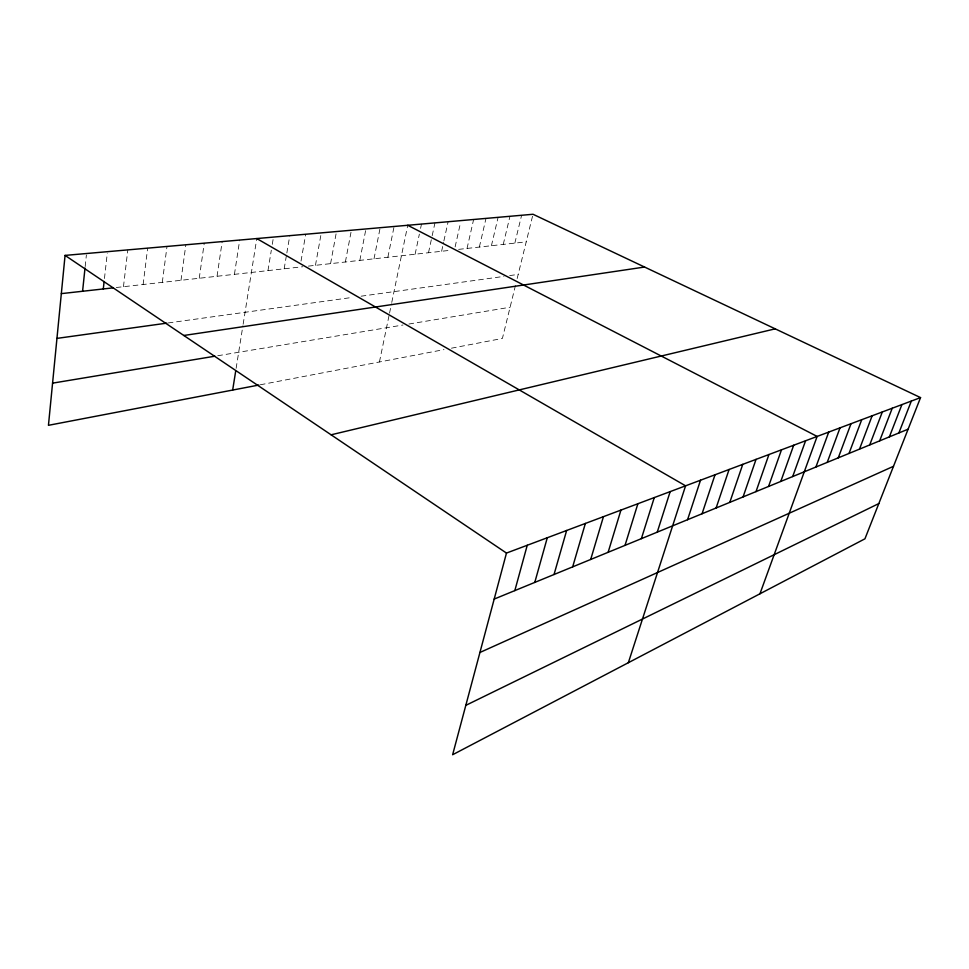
<?xml version="1.0" encoding="UTF-8"?>
<svg xmlns="http://www.w3.org/2000/svg" width="969" height="969" viewBox="0 0 969 969"><rect width="100%" height="100%" fill="white"/><g stroke="black" fill="none" stroke-linecap="round" stroke-linejoin="round"><path stroke-width="0.73" stroke-dasharray="4.84 3.63" d="M85.175 266.584L86.386 254.968M104.458 278.515L107.28 253.175M123.463 286.703L127.811 249.893M143.133 284.511L147.651 248.149M162.295 282.379L166.995 246.453M180.997 280.295L185.842 244.794M199.239 278.273L204.241 243.171M217.044 276.286L222.18 241.596M234.425 274.348L239.694 240.058M236.121 368.353L242.904 325.741M243.146 324.24L256.785 238.556M267.965 270.617L271.32 250.208M272.277 244.37L273.476 237.09M284.159 268.813L286.606 254.399M286.848 252.957L289.779 235.649M301.02 261.085L305.719 234.256M315.458 265.324L321.284 232.887M330.574 263.641L336.497 231.543M345.376 261.993L351.384 230.234M359.838 260.382L365.931 228.963M374.01 258.808L380.175 227.703M387.866 257.257L394.104 226.48M379.436 361.982L388.993 315.797M389.55 313.132L391.488 303.769M391.767 302.413L407.743 225.28M415.12 254.229L419.359 234.123M420.582 228.381L421.491 224.069M428.504 252.739L431.883 237.102M432.186 235.685L434.948 222.894M441.622 251.274L443.572 242.407M443.887 240.93L448.114 221.731M455.115 246.913L460.348 223.524M467.034 248.439L473.623 219.491M479.352 247.071L485.99 218.4M491.416 245.726L498.102 217.335M503.25 244.406L509.973 216.293M514.842 243.122L521.613 215.275M515.472 285.431L502.402 338.447L450.73 348.331M517.167 278.539L533.011 214.27M260.31 384.778L443.984 349.627M217.746 355.744L402.995 325.015M408.882 324.034L510.094 307.246M168.194 322.956L352.68 297.362M361.11 296.199L503.977 276.383M509.694 275.584L518.185 274.409M116.268 287.502L302.8 266.729M308.421 266.112L450.173 250.317M458.652 249.372L526.215 241.85"/><path stroke-width="1.45" d="M920.55 397.605L506.472 553.069L452.632 754.73L864.942 538.812L920.55 397.605L533.011 214.27L65.068 255.404L48.45 425.318L258.868 385.044M82.583 291.257L85.018 268.038M103.295 288.956L104.119 281.495M232.669 390.059L235.661 371.284M514.83 590.606L527.245 545.268M534.779 582.417L547.291 537.734M554.038 574.508L566.647 530.467M572.667 566.865L585.361 523.442M590.69 559.464L603.445 516.659M608.132 552.306L620.947 510.082M625.017 545.377L637.881 503.723M641.381 538.655L654.281 497.569M657.248 532.151L670.173 491.61M628.348 662.711L685.58 485.82L256.785 238.556M687.566 519.711L700.514 480.212M702.053 513.764L715.013 474.774M716.115 507.986L729.088 469.481M729.79 502.378L742.751 464.357M743.078 496.915L756.038 459.367M756.002 491.622L768.938 454.522M768.562 486.462L781.486 449.81M780.796 481.436L793.696 445.231M792.69 476.554L805.578 440.774M759.95 593.791L817.133 436.425L407.743 225.28M815.91 467.022L828.737 432.077M827.235 462.383L840.026 427.838M838.27 457.852L851.012 423.707M849.014 453.444L861.72 419.686M859.491 449.144L872.148 415.774M869.702 444.953L882.323 411.958M879.658 440.859L892.231 408.24M889.372 436.874L901.909 404.606M898.857 432.986L911.344 401.057M465.81 705.359L878.822 503.565M479.934 652.476L893.503 466.295M494.19 599.072L908.11 429.182M331.095 434.802L775.188 328.842M52.58 383.143L214.912 356.204M183.807 335.48L644.555 267.044M56.953 338.387L166.765 323.149M61.338 293.631L113.385 287.829M65.068 255.404L506.472 553.069"/></g></svg>
